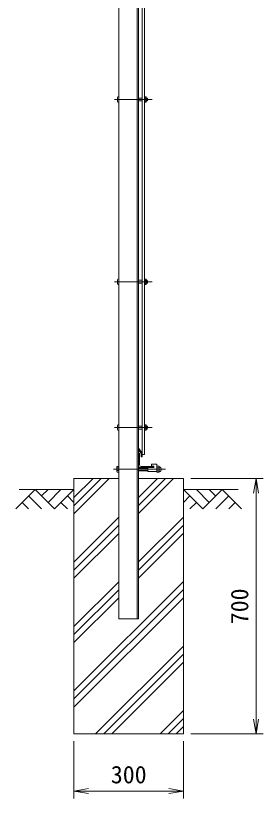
# Model space of a CAD drawing. Units: millimetres, scale not verified. Extents: x -4200 to 4200, y -2970 to 2970.
# Drawn here: x -78 to 600, y -1583 to 564 of the extents above; entities that cross this region are included whole.
import ezdxf
from ezdxf.enums import TextEntityAlignment as Align

# ---------------------------------------------------------------- set-up
doc = ezdxf.new("R2010")
doc.units = ezdxf.units.MM
doc.header["$LTSCALE"] = 15
doc.linetypes.add('LONG_CHAIN', pattern=[21, 18, -1, 1, -1])
for name, color, linetype, lineweight in [('0-0_D-STR1', 1, 'Continuous', 9), ('0-1_D-BMK', 2, 'LONG_CHAIN', 9), ('0-2_D-STR-DIM', 7, 'Continuous', 9), ('0-3_D-BGD', 7, 'Continuous', 9), ('0-4_D-STR4', 7, 'Continuous', 9), ('0-5_D-DCR-HCH', 7, 'Continuous', 9), ('0-6_0', 7, 'Continuous', 9), ('0-9_D-STR3', 3, 'Continuous', 9)]:
    doc.layers.add(name, color=color, linetype=linetype, lineweight=lineweight)
doc.styles.add('ＭＳ ゴシック', font='')
doc.styles.get('ＭＳ ゴシック').set_extended_font_data('MS Gothic')

# ---------------------------------------------------------------- blocks, each defined once
blk = doc.blocks.new('_Open')
at = {"layer": '0-6_0'}
blk.add_line((-15, 2.5), (0, 0), dxfattribs=at)
blk.add_lwpolyline([(-15, -2.5), (0, 0), (-15, 0)], dxfattribs=at)

msp = doc.modelspace()

# ---------------------------------------------------------------- linework, layer by layer
at = {"layer": '0-0_D-STR1'}
for p, q in [((204.42, -1091.18), (204.42, 2278.82)), ((254.42, -1091.18), (254.42, 2278.82)), ((258.42, -1091.18), (258.42, 2278.82)), ((268.42, 759.82), (268.42, -640.18)), ((274.42, 759.82), (274.42, -640.18)), ((268.42, -635.44), (258.42, -622.94)), ((259.42, -636.18), (258.42, -636.18)), ((258.42, -671.18), (258.42, -636.18)), ((261.42, -668.68), (261.42, -638.18)), ((265.42, -646.44), (265.42, -636.57)), ((268.42, -646.44), (268.42, -635.44)), ((268.42, -640.18), (274.42, -640.18)), ((265.42, -646.44), (268.42, -646.44)), ((298.42, -676.18), (263.42, -676.18)), ((296.42, -673.18), (265.92, -673.18)), ((298.42, -675.18), (298.42, -676.18)), ((258.42, -1091.18), (204.42, -1091.18))]:
    msp.add_line(p, q, dxfattribs=at)
msp.add_lwpolyline([(265.42, -636.57), (258.42, -627.52), (258.42, -622.94)], dxfattribs=at)
for centre, radius, start, end in [((259.42, -638.18), 2, 0, 90), ((263.42, -671.18), 5, 180, 270), ((265.92, -668.68), 4.5, 180, 270), ((296.42, -675.18), 2, 0, 90)]:
    msp.add_arc(centre, radius, start, end, dxfattribs=at)
at = {"layer": '0-1_D-BMK'}
for p, q in [((295.41, 333.82), (192.42, 333.82)), ((295.41, -166.18), (192.42, -166.18)), ((295.41, -566.18), (192.42, -566.18)), ((332.65, -680.68), (189.42, -680.68))]:
    msp.add_line(p, q, dxfattribs=at)
at = {"layer": '0-2_D-STR-DIM'}
for p, q in [((401.42, -706.18), (600.43, -706.18)), ((580.43, -1366.18), (580.43, -746.18)), ((401.42, -1406.18), (600.43, -1406.18)), ((81.42, -1426.18), (81.42, -1583.49)), ((381.42, -1426.18), (381.42, -1583.49)), ((121.42, -1563.49), (341.42, -1563.49))]:
    msp.add_line(p, q, dxfattribs=at)
at = {"layer": '0-3_D-BGD'}
for p, q in [((-68.58, -736.18), (81.42, -736.18)), ((531.42, -736.18), (381.42, -736.18))]:
    msp.add_line(p, q, dxfattribs=at)
at = {"layer": '0-4_D-STR4'}
for p, q in [((81.42, -706.18), (81.42, -1406.18)), ((204.42, -706.18), (81.42, -706.18)), ((381.42, -706.18), (258.42, -706.18)), ((381.42, -706.18), (381.42, -1406.18)), ((381.42, -1406.18), (81.42, -1406.18))]:
    msp.add_line(p, q, dxfattribs=at)
at = {"layer": '0-5_D-DCR-HCH'}
for p, q in [((81.42, -802.67), (177.91, -706.18)), ((81.42, -780.57), (155.81, -706.18)), ((81.42, -758.48), (133.72, -706.18)), ((258.42, -802.45), (354.69, -706.18)), ((258.42, -780.35), (332.59, -706.18)), ((258.42, -758.25), (310.49, -706.18)), ((-25.01, -736.18), (-78.22, -789.39)), ((-25.01, -736.18), (28.2, -789.39)), ((-7.27, -753.91), (10.47, -736.18)), ((10.47, -771.65), (45.94, -736.18)), ((28.2, -789.39), (81.42, -736.18)), ((434.63, -789.39), (381.42, -736.18)), ((452.37, -771.65), (416.89, -736.18)), ((487.84, -736.18), (434.63, -789.39)), ((470.2, -754.01), (452.37, -736.18)), ((487.84, -736.18), (541.05, -789.39)), ((-60.48, -771.65), (-42.66, -789.39)), ((-42.75, -753.91), (-7.11, -789.39)), ((45.94, -771.65), (63.76, -789.39)), ((63.68, -753.91), (81.42, -771.57)), ((399.15, -753.91), (381.42, -771.57)), ((416.89, -771.65), (399.07, -789.39)), ((505.58, -753.91), (469.94, -789.39)), ((523.31, -771.65), (505.5, -789.39)), ((81.42, -935.25), (204.42, -812.25)), ((258.42, -935.03), (381.42, -812.03)), ((81.42, -957.35), (204.42, -834.35)), ((258.42, -957.13), (381.42, -834.13)), ((81.42, -979.45), (204.42, -856.45)), ((258.42, -979.22), (381.42, -856.22)), ((81.42, -1288.81), (381.42, -988.81)), ((81.42, -1112.03), (204.42, -989.03)), ((81.42, -1310.9), (381.42, -1010.9)), ((81.42, -1134.13), (204.42, -1011.13)), ((81.42, -1333), (381.42, -1033)), ((81.42, -1156.22), (204.42, -1033.22)), ((140.82, -1406.18), (381.42, -1165.58)), ((162.92, -1406.18), (381.42, -1187.68)), ((185.02, -1406.18), (381.42, -1209.78)), ((317.6, -1406.18), (381.42, -1342.36)), ((339.7, -1406.18), (381.42, -1364.46)), ((361.8, -1406.18), (381.42, -1386.55))]:
    msp.add_line(p, q, dxfattribs=at)
at = {"layer": '0-9_D-STR3'}
for p, q in [((200.42, 338.82), (200.42, 328.82)), ((203.42, 341.82), (204.42, 341.82)), ((203.42, 325.82), (204.42, 325.82)), ((204.42, 341.82), (204.42, 325.82)), ((258.42, 337.82), (268.42, 337.82)), ((258.42, 329.82), (268.42, 329.82)), ((274.42, 341.33), (278.19, 341.33)), ((274.42, 337.58), (278.19, 337.58)), ((274.42, 330.07), (278.19, 330.07)), ((274.42, 326.32), (278.19, 326.32)), ((278.19, 341.33), (278.92, 340.07)), ((278.19, 341.33), (278.92, 340.07)), ((278.19, 326.32), (278.92, 327.57)), ((278.92, 327.57), (278.92, 340.07)), ((278.92, 337.82), (282.22, 337.82)), ((278.92, 329.82), (282.22, 329.82)), ((282.22, 337.82), (283.42, 336.62)), ((282.22, 337.82), (282.22, 329.82)), ((282.22, 329.82), (283.42, 331.02)), ((283.42, 336.62), (283.42, 331.02)), ((200.42, -161.18), (200.42, -171.18)), ((203.42, -158.18), (204.42, -158.18)), ((204.42, -158.18), (204.42, -174.18)), ((258.42, -162.18), (268.42, -162.18)), ((258.42, -170.18), (268.42, -170.18)), ((274.42, -158.67), (278.19, -158.67)), ((274.42, -162.42), (278.19, -162.42)), ((274.42, -169.93), (278.19, -169.93)), ((278.19, -158.67), (278.92, -159.93)), ((278.19, -158.67), (278.92, -159.93)), ((278.92, -172.43), (278.92, -159.93)), ((278.92, -162.18), (282.22, -162.18)), ((278.92, -170.18), (282.22, -170.18)), ((282.22, -162.18), (283.42, -163.38)), ((282.22, -162.18), (282.22, -170.18)), ((282.22, -170.18), (283.42, -168.98)), ((283.42, -163.38), (283.42, -168.98)), ((203.42, -174.18), (204.42, -174.18)), ((274.42, -173.68), (278.19, -173.68)), ((278.19, -173.68), (278.92, -172.43)), ((203.42, -558.18), (204.42, -558.18)), ((204.42, -558.18), (204.42, -574.18)), ((200.42, -561.18), (200.42, -571.18)), ((203.42, -574.18), (204.42, -574.18)), ((258.42, -562.18), (268.42, -562.18)), ((258.42, -570.18), (268.42, -570.18)), ((274.42, -558.67), (278.19, -558.67)), ((274.42, -562.42), (278.19, -562.42)), ((274.42, -569.93), (278.19, -569.93)), ((274.42, -573.68), (278.19, -573.68)), ((278.19, -558.67), (278.92, -559.93)), ((278.19, -558.67), (278.92, -559.93)), ((278.19, -573.68), (278.92, -572.43)), ((278.92, -572.43), (278.92, -559.93)), ((278.92, -562.18), (282.22, -562.18)), ((278.92, -570.18), (282.22, -570.18)), ((282.22, -562.18), (283.42, -563.38)), ((282.22, -562.18), (282.22, -570.18)), ((282.22, -570.18), (283.42, -568.98)), ((283.42, -563.38), (283.42, -568.98)), ((199.12, -674.38), (199.81, -673.17)), ((199.12, -686.98), (199.12, -674.38)), ((199.12, -686.98), (199.81, -688.18)), ((204.42, -673.17), (199.81, -673.17)), ((204.42, -676.92), (199.81, -676.92)), ((204.42, -684.43), (199.81, -684.43)), ((204.42, -688.18), (204.42, -673.17)), ((258.42, -676.68), (283.67, -676.68)), ((258.42, -677.43), (283.67, -677.43)), ((258.42, -683.93), (283.67, -683.93)), ((258.42, -684.68), (283.67, -684.68)), ((298.42, -676.18), (283.67, -676.18)), ((283.67, -686.68), (283.67, -676.18)), ((308.67, -686.68), (283.67, -686.68)), ((308.67, -666.68), (293.67, -666.68)), ((293.67, -671.68), (293.67, -666.68)), ((298.42, -671.68), (293.67, -671.68)), ((308.67, -686.68), (308.67, -666.68)), ((308.67, -686.91), (308.67, -674.56)), ((308.67, -686.91), (308.67, -674.56)), ((309.67, -672.58), (314.17, -672.58)), ((314.17, -676.63), (309.67, -676.63)), ((314.17, -684.73), (309.67, -684.73)), ((315.17, -686.91), (315.17, -674.56)), ((315.17, -686.91), (315.17, -674.56)), ((204.42, -688.18), (199.81, -688.18)), ((309.67, -688.78), (314.17, -688.78))]:
    msp.add_line(p, q, dxfattribs=at)
for centre, radius, start, end in [((203.42, 338.82), 3, 90, 180), ((203.42, 328.82), 3, 180, 270), ((275.45, 339.45), 3.32, 325.61586, 34.38414), ((266.35, 333.82), 12.42, 342.4121, 17.5879), ((275.45, 328.2), 3.32, 325.61585, 34.38416), ((203.42, -161.18), 3, 90, 180), ((203.42, -171.18), 3, 180, 270), ((275.45, -160.55), 3.32, 325.61586, 34.38414), ((266.35, -166.18), 12.42, 342.4121, 17.5879), ((275.45, -171.8), 3.32, 325.61585, 34.38416), ((203.42, -561.18), 3, 90, 180), ((203.42, -571.18), 3, 180, 270), ((275.45, -560.55), 3.32, 325.61586, 34.38414), ((266.35, -566.18), 12.42, 342.4121, 17.5879), ((275.45, -571.8), 3.32, 325.61585, 34.38416), ((202.55, -675.05), 3.32, 145.61585, 214.38415), ((211.65, -680.68), 12.42, 162.4121, 197.5879), ((202.55, -686.3), 3.32, 145.61585, 214.38415), ((298.42, -673.93), 2.25, 270, 90), ((311.2, -686.75), 2.54, 127.21089, 232.78911), ((311.22, -674.6), 2.55, 127.42505, 232.57495), ((317.37, -680.68), 8.7, 152.26063, 207.73937), ((306.46, -680.68), 8.7, 332.26063, 27.73937), ((312.62, -674.6), 2.55, 307.42505, 52.57495), ((312.63, -686.75), 2.54, 307.21089, 52.78911), ((315.54, -687.62), 0.5, 97.16806, 170.16084), ((315.54, -673.73), 0.5, 196.57981, 262.83194), ((314.67, -680.68), 6.5, 277.16806, 82.83194)]:
    msp.add_arc(centre, radius, start, end, dxfattribs=at)

# ---------------------------------------------------------------- block references
at = {"layer": '0-2_D-STR-DIM', "xscale": 2.666667, "yscale": 2.666667}
for p, rotation in [((580.43, -706.18), 90), ((580.43, -1406.18), 270), ((81.42, -1563.49), 180)]:
    msp.add_blockref('_Open', p, dxfattribs=dict(at, rotation=rotation))
msp.add_blockref('_Open', (381.42, -1563.49), dxfattribs=at)

# ---------------------------------------------------------------- texts
at = {"layer": '0-2_D-STR-DIM', "style": 'ＭＳ ゴシック'}
msp.add_text('700', height=48.06, rotation=90, dxfattribs=at).set_placement((573.68, -1105.68), align=Align.BOTTOM_LEFT)
msp.add_text('300', height=48.06, dxfattribs=at).set_placement((182.54, -1556.74), align=Align.BOTTOM_LEFT)

doc.saveas('drawing.dxf')
